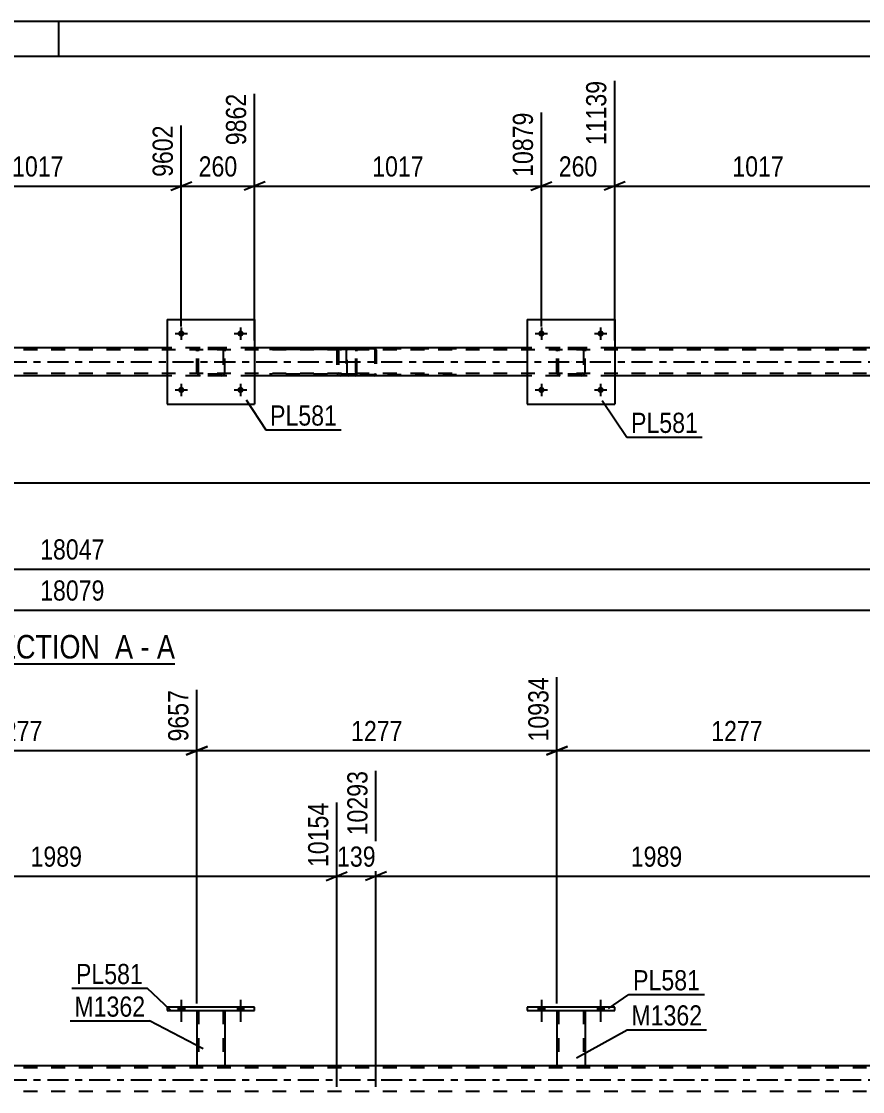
# Model space of a CAD drawing. Header units: millimetres. Extents: x 0 to 841, y 0 to 594.
# Drawn here: x 415.7 to 535, y 442.1 to 594 of the extents above; entities that cross this region are included whole.
import ezdxf

# ---------------------------------------------------------------- set-up
doc = ezdxf.new("R2010")
doc.units = ezdxf.units.MM
doc.linetypes.add('DXK_LINE_DOT2', pattern=[3.9198, 1.9599, -1.9599])
doc.linetypes.add('DXK_LINE_DOT3', pattern=[5.9187, 2.979, -0.9799, 0.9799, -0.9799])
doc.styles.add('Arial Narrow', font='ARIALN.TTF', dxfattribs={"height": 0.2})

# ---------------------------------------------------------------- blocks, each defined once
blk = doc.blocks.new('Unknown-318889060-1133')
at = {"color": 5, "linetype": 'Continuous'}
for p, q in [((841, 594), (0, 594)), ((421, 589), (421, 594)), ((836, 589), (5, 589))]:
    blk.add_line(p, q, dxfattribs=at)
blk = doc.blocks.new('Unknown-318889060-11 - 5912')
at = {"color": 6, "linetype": 'Continuous'}
blk.add_line((409.82, 502.82), (437.46, 502.82), dxfattribs=at)
at = {"color": 0, "linetype": 'Continuous'}
for points in [[(427.92, 503.57), (427.92, 507.07), (409.82, 507.07), (409.82, 503.57)], [(431.53, 503.57), (431.53, 507.07), (428.97, 507.07), (428.97, 503.57)], [(433.86, 503.57), (433.86, 507.07), (432.58, 507.07), (432.58, 503.57)], [(437.46, 503.57), (437.46, 507.07), (434.91, 507.07), (434.91, 503.57)]]:
    blk.add_wipeout(points, dxfattribs=at)
at = {"color": 7, "linetype": 'Continuous', "style": 'Arial Narrow'}
for s, p in [('SECTION ', (409.82, 503.57)), ('A', (428.97, 503.57)), ('A', (434.91, 503.57)), ('-', (432.58, 503.57))]:
    blk.add_text(s, height=3.34, dxfattribs=at).set_placement(p)
blk = doc.blocks.new('Bolt-318889060-6043 - 5912')
at = {"linetype": 'Continuous'}
for points in [[(489.88, 549.69, -1), (489, 549.69, -1)], [(498.28, 549.69, -1), (497.4, 549.69, -1)]]:
    blk.add_hatch(color=1, dxfattribs=at).paths.add_polyline_path(points)
at = {"color": 1, "linetype": 'Continuous'}
for p, q in [((489.44, 550.57), (489.44, 548.81)), ((497.84, 550.57), (497.84, 548.81)), ((488.56, 549.69), (490.32, 549.69)), ((496.96, 549.69), (498.72, 549.69))]:
    blk.add_line(p, q, dxfattribs=at)
blk = doc.blocks.new('Part-318889060-5919 - 5912')
at = {"color": 7, "linetype": 'DXK_LINE_DOT2'}
for p, q in [((617.87, 547.37), (111.6, 547.37)), ((448.76, 547.69), (436.36, 547.69)), ((499.84, 547.69), (487.44, 547.69)), ((617.87, 544.01), (111.6, 544.01)), ((448.76, 543.69), (436.36, 543.69)), ((499.84, 543.69), (487.44, 543.69))]:
    blk.add_line(p, q, dxfattribs=at)
at = {"color": 2, "linetype": 'Continuous'}
for p, q in [((436.36, 547.69), (397.68, 547.69)), ((487.44, 547.69), (448.76, 547.69)), ((538.52, 547.69), (499.84, 547.69)), ((436.36, 543.69), (397.68, 543.69)), ((487.44, 543.69), (448.76, 543.69)), ((538.52, 543.69), (499.84, 543.69))]:
    blk.add_line(p, q, dxfattribs=at)
at = {"color": 7, "linetype": 'DXK_LINE_DOT3'}
blk.add_line((111.6, 545.69), (617.87, 545.69), dxfattribs=at)
blk = doc.blocks.new('Part-318889060-6165 - 5912')
at = {"color": 7, "linetype": 'DXK_LINE_DOT2'}
for p, q in [((461.76, 547.49), (461.73, 547.37)), ((461.73, 547.37), (461.73, 544.01)), ((461.9, 547.37), (461.92, 547.43)), ((461.9, 544.01), (461.9, 547.37)), ((461.92, 547.43), (461.95, 547.49)), ((462.07, 547.69), (461.94, 547.67)), ((461.95, 547.49), (462.01, 547.52)), ((462.01, 547.52), (462.07, 547.53)), ((477.4, 547.69), (462.07, 547.69)), ((477.4, 547.53), (462.07, 547.53)), ((465.78, 547.67), (465.65, 547.69)), ((465.65, 547.53), (465.71, 547.52)), ((465.71, 547.52), (465.74, 547.5)), ((465.74, 547.5), (465.77, 547.49)), ((465.77, 547.49), (465.81, 547.43)), ((465.81, 547.43), (465.82, 547.37)), ((465.82, 547.37), (465.82, 544.01)), ((465.99, 547.37), (465.96, 547.49)), ((465.99, 547.37), (465.99, 544.01)), ((461.73, 544.01), (461.76, 543.89)), ((461.92, 543.95), (461.9, 544.01)), ((461.95, 543.9), (461.92, 543.95)), ((461.95, 543.9), (461.98, 543.88)), ((461.98, 543.88), (462.01, 543.86)), ((462.01, 543.86), (462.07, 543.85)), ((477.4, 543.85), (462.07, 543.85)), ((465.71, 543.86), (465.65, 543.85)), ((465.77, 543.9), (465.71, 543.86)), ((465.81, 543.95), (465.77, 543.9)), ((465.82, 544.01), (465.81, 543.95)), ((465.96, 543.89), (465.99, 544.01)), ((461.94, 543.72), (462.07, 543.69)), ((477.4, 543.69), (462.07, 543.69)), ((465.65, 543.69), (465.78, 543.72))]:
    blk.add_line(p, q, dxfattribs=at)
for centre, start, end in [((462.06, 547.36), 110.7583, 155.68), ((465.66, 547.36), 24.32, 69.2417), ((462.06, 544.03), 204.32, 249.2417), ((465.66, 544.03), 290.7583, 335.68)]:
    blk.add_arc(centre, 0.331, start, end, dxfattribs=at)
blk = doc.blocks.new('Bolt-318889060-6031 - 5912')
at = {"linetype": 'Continuous'}
for points in [[(438.8, 549.69, -1), (437.92, 549.69, -1)], [(447.2, 549.69, -1), (446.32, 549.69, -1)]]:
    blk.add_hatch(color=1, dxfattribs=at).paths.add_polyline_path(points)
at = {"color": 1, "linetype": 'Continuous'}
for p, q in [((438.36, 550.57), (438.36, 548.81)), ((446.76, 550.57), (446.76, 548.81)), ((437.48, 549.69), (439.24, 549.69)), ((445.88, 549.69), (447.64, 549.69))]:
    blk.add_line(p, q, dxfattribs=at)
blk = doc.blocks.new('Bolt-318889060-6032 - 5912')
at = {"linetype": 'Continuous'}
for points in [[(438.8, 541.69, -1), (437.92, 541.69, -1)], [(447.2, 541.69, -1), (446.32, 541.69, -1)]]:
    blk.add_hatch(color=1, dxfattribs=at).paths.add_polyline_path(points)
at = {"color": 1, "linetype": 'Continuous'}
for p, q in [((438.36, 542.57), (438.36, 540.81)), ((446.76, 542.57), (446.76, 540.81)), ((437.48, 541.69), (439.24, 541.69)), ((445.88, 541.69), (447.64, 541.69))]:
    blk.add_line(p, q, dxfattribs=at)
blk = doc.blocks.new('Bolt-318889060-6044 - 5912')
at = {"linetype": 'Continuous'}
for points in [[(489.88, 541.69, -1), (489, 541.69, -1)], [(498.28, 541.69, -1), (497.4, 541.69, -1)]]:
    blk.add_hatch(color=1, dxfattribs=at).paths.add_polyline_path(points)
at = {"color": 1, "linetype": 'Continuous'}
for p, q in [((489.44, 542.57), (489.44, 540.81)), ((497.84, 542.57), (497.84, 540.81)), ((488.56, 541.69), (490.32, 541.69)), ((496.96, 541.69), (498.72, 541.69))]:
    blk.add_line(p, q, dxfattribs=at)
blk = doc.blocks.new('Part-318889060-6091 - 5912')
at = {"color": 2, "linetype": 'Continuous'}
for p, q in [((436.36, 551.69), (436.36, 539.69)), ((436.36, 551.69), (448.76, 551.69)), ((448.76, 551.69), (448.76, 539.69)), ((436.36, 539.69), (448.76, 539.69))]:
    blk.add_line(p, q, dxfattribs=at)
blk = doc.blocks.new('Part-318889060-6092 - 5912')
at = {"color": 7, "linetype": 'DXK_LINE_DOT2'}
for p, q in [((440.56, 547.21), (440.6, 547.39)), ((440.6, 547.39), (440.56, 547.21)), ((440.56, 544.17), (440.56, 547.21)), ((440.8, 547.21), (440.82, 547.3)), ((440.8, 544.17), (440.8, 547.21)), ((440.82, 547.3), (440.87, 547.38)), ((440.86, 547.65), (441.04, 547.69)), ((441.04, 547.69), (440.86, 547.65)), ((440.87, 547.38), (440.95, 547.43)), ((440.95, 547.43), (441.04, 547.45)), ((444.08, 547.69), (441.04, 547.69)), ((444.08, 547.45), (441.04, 547.45)), ((444.08, 547.69), (444.26, 547.65)), ((444.26, 547.65), (444.08, 547.69)), ((444.08, 547.45), (444.17, 547.43)), ((444.17, 547.43), (444.25, 547.38)), ((444.25, 547.38), (444.3, 547.3)), ((444.3, 547.3), (444.32, 547.21)), ((444.32, 547.21), (444.32, 544.17)), ((444.52, 547.39), (444.56, 547.21)), ((444.56, 547.21), (444.52, 547.39)), ((444.56, 544.17), (444.56, 547.21)), ((440.6, 543.99), (440.56, 544.17)), ((440.56, 544.17), (440.6, 543.99)), ((440.82, 544.08), (440.8, 544.17)), ((440.87, 544), (440.82, 544.08)), ((440.95, 543.95), (440.87, 544)), ((441.04, 543.93), (440.95, 543.95)), ((444.08, 543.93), (441.04, 543.93)), ((444.17, 543.95), (444.08, 543.93)), ((444.25, 544), (444.17, 543.95)), ((444.3, 544.08), (444.25, 544)), ((444.32, 544.17), (444.3, 544.08)), ((444.56, 544.17), (444.52, 543.99)), ((444.52, 543.99), (444.56, 544.17)), ((441.04, 543.69), (440.86, 543.73)), ((440.86, 543.73), (441.04, 543.69)), ((444.08, 543.69), (441.04, 543.69)), ((444.26, 543.73), (444.08, 543.69)), ((444.08, 543.69), (444.26, 543.73))]:
    blk.add_line(p, q, dxfattribs=at)
at = {"color": 7, "linetype": 'DXK_LINE_DOT3'}
blk.add_line((442.56, 545.69), (442.56, 545.69), dxfattribs=at)
at = {"color": 7, "linetype": 'DXK_LINE_DOT2'}
for centre, start, end in [((441.04, 547.21), 112.5, 157.5), ((441.04, 547.21), 112.5, 157.5), ((444.08, 547.21), 22.5, 67.5), ((444.08, 547.21), 22.5, 67.5), ((441.04, 544.17), 202.5, 247.5), ((441.04, 544.17), 202.5, 247.5), ((444.08, 544.17), 292.5, 337.5), ((444.08, 544.17), 292.5, 337.5)]:
    blk.add_arc(centre, 0.48, start, end, dxfattribs=at)
blk = doc.blocks.new('Part-318889060-6128 - 5912')
at = {"color": 2, "linetype": 'Continuous'}
for p, q in [((487.44, 551.69), (487.44, 539.69)), ((487.44, 551.69), (499.84, 551.69)), ((499.84, 551.69), (499.84, 539.69)), ((487.44, 539.69), (499.84, 539.69))]:
    blk.add_line(p, q, dxfattribs=at)
blk = doc.blocks.new('Part-318889060-6129 - 5912')
at = {"color": 7, "linetype": 'DXK_LINE_DOT2'}
for p, q in [((491.64, 547.21), (491.68, 547.39)), ((491.68, 547.39), (491.64, 547.21)), ((491.64, 544.17), (491.64, 547.21)), ((491.88, 547.21), (491.9, 547.3)), ((491.88, 544.17), (491.88, 547.21)), ((491.9, 547.3), (491.95, 547.38)), ((491.94, 547.65), (492.12, 547.69)), ((492.12, 547.69), (491.94, 547.65)), ((491.95, 547.38), (492.03, 547.43)), ((492.03, 547.43), (492.12, 547.45)), ((495.16, 547.69), (492.12, 547.69)), ((495.16, 547.45), (492.12, 547.45)), ((495.16, 547.69), (495.34, 547.65)), ((495.34, 547.65), (495.16, 547.69)), ((495.16, 547.45), (495.25, 547.43)), ((495.25, 547.43), (495.33, 547.38)), ((495.33, 547.38), (495.38, 547.3)), ((495.38, 547.3), (495.4, 547.21)), ((495.4, 547.21), (495.4, 544.17)), ((495.6, 547.39), (495.64, 547.21)), ((495.64, 547.21), (495.6, 547.39)), ((495.64, 544.17), (495.64, 547.21)), ((491.68, 543.99), (491.64, 544.17)), ((491.64, 544.17), (491.68, 543.99)), ((491.9, 544.08), (491.88, 544.17)), ((491.95, 544), (491.9, 544.08)), ((492.03, 543.95), (491.95, 544)), ((492.12, 543.93), (492.03, 543.95)), ((495.16, 543.93), (492.12, 543.93)), ((495.25, 543.95), (495.16, 543.93)), ((495.33, 544), (495.25, 543.95)), ((495.38, 544.08), (495.33, 544)), ((495.4, 544.17), (495.38, 544.08)), ((495.64, 544.17), (495.6, 543.99)), ((495.6, 543.99), (495.64, 544.17)), ((492.12, 543.69), (491.94, 543.73)), ((491.94, 543.73), (492.12, 543.69)), ((495.16, 543.69), (492.12, 543.69)), ((495.34, 543.73), (495.16, 543.69)), ((495.16, 543.69), (495.34, 543.73))]:
    blk.add_line(p, q, dxfattribs=at)
at = {"color": 7, "linetype": 'DXK_LINE_DOT3'}
blk.add_line((493.64, 545.69), (493.64, 545.69), dxfattribs=at)
at = {"color": 7, "linetype": 'DXK_LINE_DOT2'}
for centre, start, end in [((492.12, 547.21), 112.5, 157.5), ((492.12, 547.21), 112.5, 157.5), ((495.16, 547.21), 22.5, 67.5), ((495.16, 547.21), 22.5, 67.5), ((492.12, 544.17), 202.5, 247.5), ((492.12, 544.17), 202.5, 247.5), ((495.16, 544.17), 292.5, 337.5), ((495.16, 544.17), 292.5, 337.5)]:
    blk.add_arc(centre, 0.48, start, end, dxfattribs=at)
blk = doc.blocks.new('Part-318889060-6153 - 5912')
at = {"color": 7, "linetype": 'DXK_LINE_DOT2'}
for p, q in [((463.01, 547.69), (450.85, 547.69)), ((463.01, 547.45), (450.85, 547.45)), ((460.43, 547.3), (460.41, 547.21)), ((460.41, 547.21), (460.41, 544.17)), ((460.45, 547.4), (460.43, 547.3)), ((460.67, 547.21), (460.68, 547.3)), ((460.67, 547.21), (460.67, 544.17)), ((460.68, 547.3), (460.74, 547.38)), ((460.92, 547.69), (460.72, 547.66)), ((460.74, 547.38), (460.82, 547.43)), ((460.82, 547.43), (460.92, 547.45)), ((461.73, 547.45), (461.73, 547.69)), ((463.11, 547.66), (463.01, 547.69)), ((463.01, 547.45), (463.06, 547.43)), ((463.06, 547.43), (463.1, 547.38)), ((463.1, 547.38), (463.13, 547.3)), ((463.2, 547.55), (463.11, 547.66)), ((463.13, 547.3), (463.14, 547.21)), ((463.14, 544.17), (463.14, 547.21)), ((463.26, 547.4), (463.2, 547.55)), ((463.28, 547.21), (463.26, 547.4)), ((463.28, 544.17), (463.28, 547.21)), ((463.01, 543.93), (450.85, 543.93)), ((460.41, 544.17), (460.43, 544.09)), ((460.43, 544.09), (460.45, 543.99)), ((460.68, 544.08), (460.67, 544.17)), ((460.74, 544), (460.68, 544.08)), ((460.82, 543.95), (460.74, 544)), ((460.92, 543.93), (460.82, 543.95)), ((461.73, 543.69), (461.73, 543.93)), ((463.06, 543.95), (463.01, 543.93)), ((463.1, 544), (463.06, 543.95)), ((463.13, 544.08), (463.1, 544)), ((463.11, 543.73), (463.2, 543.83)), ((463.14, 544.17), (463.13, 544.08)), ((463.2, 543.83), (463.26, 543.99)), ((463.26, 543.99), (463.28, 544.17)), ((463.01, 543.69), (450.85, 543.69)), ((460.72, 543.73), (460.92, 543.69)), ((463.01, 543.69), (463.11, 543.73))]:
    blk.add_line(p, q, dxfattribs=at)
for centre, start, end in [((460.9, 547.2), 111.1941, 156.1506), ((460.9, 544.19), 203.8494, 248.8059)]:
    blk.add_arc(centre, 0.492, start, end, dxfattribs=at)
blk = doc.blocks.new('Bolt-318889060-4264 - 3929')
at = {"linetype": 'Continuous'}
for points in [[(437.92, 453.62), (438.8, 453.62), (438.8, 454.1), (437.92, 454.1)], [(446.32, 453.62), (447.2, 453.62), (447.2, 454.1), (446.32, 454.1)]]:
    blk.add_hatch(color=1, dxfattribs=at).paths.add_polyline_path(points)
at = {"color": 1, "linetype": 'Continuous'}
for p, q in [((438.36, 455.1), (438.36, 451.98)), ((446.76, 455.1), (446.76, 451.98)), ((437.92, 454.1), (437.92, 453.62)), ((438.8, 454.1), (438.8, 453.62)), ((446.32, 454.1), (446.32, 453.62)), ((447.2, 454.1), (447.2, 453.62))]:
    blk.add_line(p, q, dxfattribs=at)
blk = doc.blocks.new('Bolt-318889060-4108 - 3929')
at = {"linetype": 'Continuous'}
for points in [[(489, 453.62), (489.88, 453.62), (489.88, 454.1), (489, 454.1)], [(497.4, 453.62), (498.28, 453.62), (498.28, 454.1), (497.4, 454.1)]]:
    blk.add_hatch(color=1, dxfattribs=at).paths.add_polyline_path(points)
at = {"color": 1, "linetype": 'Continuous'}
for p, q in [((489.44, 455.1), (489.44, 451.98)), ((497.84, 455.1), (497.84, 451.98)), ((489, 454.1), (489, 453.62)), ((489.88, 454.1), (489.88, 453.62)), ((497.4, 454.1), (497.4, 453.62)), ((498.28, 454.1), (498.28, 453.62))]:
    blk.add_line(p, q, dxfattribs=at)
blk = doc.blocks.new('Part-318889060-3997 - 3929')
at = {"color": 2, "linetype": 'Continuous'}
for p, q in [((440.56, 453.62), (440.56, 445.78)), ((444.56, 453.62), (444.56, 445.78)), ((440.56, 445.78), (444.56, 445.78))]:
    blk.add_line(p, q, dxfattribs=at)
at = {"color": 7, "linetype": 'DXK_LINE_DOT2'}
for p, q in [((440.56, 453.62), (444.56, 453.62)), ((440.56, 453.62), (440.56, 453.62)), ((440.56, 453.62), (440.56, 453.62)), ((440.8, 453.62), (440.8, 445.78)), ((444.32, 453.62), (444.32, 445.78)), ((444.56, 453.62), (444.56, 453.62)), ((444.56, 453.62), (444.56, 453.62)), ((444.26, 445.78), (444.3, 445.78)), ((444.26, 445.78), (444.3, 445.78)), ((444.3, 445.78), (444.32, 445.78)), ((444.3, 445.78), (444.32, 445.78))]:
    blk.add_line(p, q, dxfattribs=at)
blk = doc.blocks.new('Part-318889060-4002 - 3929')
at = {"color": 2, "linetype": 'Continuous'}
for p, q in [((436.36, 454.1), (436.36, 453.62)), ((448.76, 454.1), (436.36, 454.1)), ((436.36, 453.62), (448.76, 453.62)), ((448.76, 453.62), (448.76, 454.1))]:
    blk.add_line(p, q, dxfattribs=at)
blk = doc.blocks.new('Bolt-318889060-4107 - 3929')
at = {"linetype": 'Continuous'}
for points in [[(489, 453.62), (489.88, 453.62), (489.88, 454.1), (489, 454.1)], [(497.4, 453.62), (498.28, 453.62), (498.28, 454.1), (497.4, 454.1)]]:
    blk.add_hatch(color=1, dxfattribs=at).paths.add_polyline_path(points)
at = {"color": 1, "linetype": 'Continuous'}
for p, q in [((489.44, 455.1), (489.44, 451.98)), ((497.84, 455.1), (497.84, 451.98)), ((489, 454.1), (489, 453.62)), ((489.88, 454.1), (489.88, 453.62)), ((497.4, 454.1), (497.4, 453.62)), ((498.28, 454.1), (498.28, 453.62))]:
    blk.add_line(p, q, dxfattribs=at)
blk = doc.blocks.new('Bolt-318889060-4263 - 3929')
at = {"linetype": 'Continuous'}
for points in [[(437.92, 453.62), (438.8, 453.62), (438.8, 454.1), (437.92, 454.1)], [(446.32, 453.62), (447.2, 453.62), (447.2, 454.1), (446.32, 454.1)]]:
    blk.add_hatch(color=1, dxfattribs=at).paths.add_polyline_path(points)
at = {"color": 1, "linetype": 'Continuous'}
for p, q in [((438.36, 455.1), (438.36, 451.98)), ((446.76, 455.1), (446.76, 451.98)), ((437.92, 454.1), (437.92, 453.62)), ((438.8, 454.1), (438.8, 453.62)), ((446.32, 454.1), (446.32, 453.62)), ((447.2, 454.1), (447.2, 453.62))]:
    blk.add_line(p, q, dxfattribs=at)
blk = doc.blocks.new('Part-318889060-4290 - 3929')
at = {"color": 2, "linetype": 'Continuous'}
for p, q in [((491.64, 453.62), (491.64, 445.78)), ((495.64, 453.62), (495.64, 445.78)), ((491.64, 445.78), (495.64, 445.78))]:
    blk.add_line(p, q, dxfattribs=at)
at = {"color": 7, "linetype": 'DXK_LINE_DOT2'}
for p, q in [((491.64, 453.62), (495.64, 453.62)), ((491.64, 453.62), (491.64, 453.62)), ((491.64, 453.62), (491.64, 453.62)), ((491.88, 453.62), (491.88, 445.78)), ((495.4, 453.62), (495.4, 445.78)), ((495.64, 453.62), (495.64, 453.62)), ((495.64, 453.62), (495.64, 453.62)), ((495.34, 445.78), (495.38, 445.78)), ((495.34, 445.78), (495.38, 445.78)), ((495.38, 445.78), (495.4, 445.78)), ((495.38, 445.78), (495.4, 445.78))]:
    blk.add_line(p, q, dxfattribs=at)
blk = doc.blocks.new('Part-318889060-4295 - 3929')
at = {"color": 2, "linetype": 'Continuous'}
for p, q in [((487.44, 454.1), (487.44, 453.62)), ((499.84, 454.1), (487.44, 454.1)), ((487.44, 453.62), (499.84, 453.62)), ((499.84, 453.62), (499.84, 454.1))]:
    blk.add_line(p, q, dxfattribs=at)
blk = doc.blocks.new('Part-318889060-4518 - 3929')
at = {"color": 2, "linetype": 'Continuous'}
blk.add_line((111.6, 445.78), (617.87, 445.78), dxfattribs=at)
at = {"color": 7, "linetype": 'DXK_LINE_DOT2'}
for p, q in [((617.87, 445.46), (111.6, 445.46)), ((617.87, 442.1), (111.6, 442.1))]:
    blk.add_line(p, q, dxfattribs=at)
at = {"color": 7, "linetype": 'DXK_LINE_DOT3'}
blk.add_line((111.6, 443.78), (617.87, 443.78), dxfattribs=at)
blk = doc.blocks.new('StraightDimension-318889060-11786 - 5912')
at = {"color": 7, "linetype": 'Continuous'}
for p, q in [((499.84, 548.69), (499.84, 585.57)), ((540.52, 550.69), (540.52, 581.07)), ((501.34, 571.23), (498.34, 570.03)), ((539.02, 570.03), (542.02, 571.23)), ((499.84, 570.63), (540.52, 570.63))]:
    blk.add_line(p, q, dxfattribs=at)
at = {"color": 0, "linetype": 'Continuous'}
blk.add_wipeout([(539.92, 581.67), (535.72, 581.67), (535.72, 571.33), (539.92, 571.33)], dxfattribs=at)
at = {"color": 0}
blk.add_wipeout([(524.44, 571.38), (524.44, 575.58), (515.92, 575.58), (515.92, 571.38)], dxfattribs=at)
at = {"color": 3, "linetype": 'Continuous', "style": 'Arial Narrow'}
blk.add_text('12156', height=2.863, rotation=90.0002, dxfattribs=at).set_placement((539.32, 571.93))
at = {"color": 3, "style": 'Arial Narrow'}
blk.add_text('1017', height=2.863, dxfattribs=at).set_placement((516.52, 571.98))
blk = doc.blocks.new('StraightDimension-318889060-6868 - 5912')
at = {"color": 7, "linetype": 'Continuous'}
blk.add_line((69.68, 516.27), (776.14, 516.27), dxfattribs=at)
at = {"color": 0}
blk.add_wipeout([(428.08, 517.02), (428.08, 521.22), (417.74, 521.22), (417.74, 517.02)], dxfattribs=at)
at = {"color": 3, "style": 'Arial Narrow'}
blk.add_text('18047', height=2.863, dxfattribs=at).set_placement((418.34, 517.62))
blk = doc.blocks.new('StraightDimension-318889060-6889 - 5912')
at = {"color": 7, "linetype": 'Continuous'}
blk.add_line((69.04, 510.44), (776.78, 510.44), dxfattribs=at)
at = {"color": 0}
blk.add_wipeout([(428.08, 511.19), (428.08, 515.39), (417.74, 515.39), (417.74, 511.19)], dxfattribs=at)
at = {"color": 3, "style": 'Arial Narrow'}
blk.add_text('18079', height=2.863, dxfattribs=at).set_placement((418.34, 511.79))
blk = doc.blocks.new('StraightDimension-318889060-6937 - 5912')
at = {"color": 7, "linetype": 'Continuous'}
blk.add_line((69.68, 528.52), (719.68, 528.52), dxfattribs=at)
blk = doc.blocks.new('StraightDimension-318889060-11787 - 5912')
at = {"color": 7, "linetype": 'Continuous'}
for p, q in [((499.84, 548.69), (499.84, 585.57)), ((489.44, 550.69), (489.44, 581.07)), ((487.94, 570.03), (490.94, 571.23)), ((501.34, 571.23), (498.34, 570.03)), ((489.44, 570.63), (499.84, 570.63))]:
    blk.add_line(p, q, dxfattribs=at)
at = {"color": 0}
blk.add_wipeout([(497.98, 571.38), (497.98, 575.58), (491.3, 575.58), (491.3, 571.38)], dxfattribs=at)
at = {"color": 3, "style": 'Arial Narrow'}
blk.add_text('260', height=2.863, dxfattribs=at).set_placement((491.9, 571.98))
at = {"color": 0, "linetype": 'Continuous'}
blk.add_wipeout([(499.24, 586.17), (495.04, 586.17), (495.04, 575.83), (499.24, 575.83)], dxfattribs=at)
at = {"color": 3, "linetype": 'Continuous', "style": 'Arial Narrow'}
blk.add_text('11139', height=2.863, rotation=90.0002, dxfattribs=at).set_placement((498.64, 576.43))
blk = doc.blocks.new('StraightDimension-318889060-11788 - 5912')
at = {"color": 7, "linetype": 'Continuous'}
for p, q in [((448.76, 548.69), (448.76, 583.74)), ((489.44, 550.69), (489.44, 581.07)), ((450.26, 571.23), (447.26, 570.03)), ((487.94, 570.03), (490.94, 571.23)), ((448.76, 570.63), (489.44, 570.63))]:
    blk.add_line(p, q, dxfattribs=at)
at = {"color": 0, "linetype": 'Continuous'}
blk.add_wipeout([(488.84, 581.67), (484.64, 581.67), (484.64, 571.33), (488.84, 571.33)], dxfattribs=at)
at = {"color": 0}
blk.add_wipeout([(473.36, 571.38), (473.36, 575.58), (464.84, 575.58), (464.84, 571.38)], dxfattribs=at)
at = {"color": 3, "linetype": 'Continuous', "style": 'Arial Narrow'}
blk.add_text('10879', height=2.863, rotation=90.0002, dxfattribs=at).set_placement((488.24, 571.93))
at = {"color": 3, "style": 'Arial Narrow'}
blk.add_text('1017', height=2.863, dxfattribs=at).set_placement((465.44, 571.98))
blk = doc.blocks.new('StraightDimension-318889060-11789 - 5912')
at = {"color": 7, "linetype": 'Continuous'}
for p, q in [((448.76, 548.69), (448.76, 583.74)), ((438.36, 550.69), (438.36, 579.24)), ((436.86, 570.03), (439.86, 571.23)), ((450.26, 571.23), (447.26, 570.03)), ((438.36, 570.63), (448.76, 570.63))]:
    blk.add_line(p, q, dxfattribs=at)
at = {"color": 0}
blk.add_wipeout([(446.9, 571.38), (446.9, 575.58), (440.22, 575.58), (440.22, 571.38)], dxfattribs=at)
at = {"color": 3, "style": 'Arial Narrow'}
blk.add_text('260', height=2.863, dxfattribs=at).set_placement((440.82, 571.98))
at = {"color": 0, "linetype": 'Continuous'}
blk.add_wipeout([(448.16, 584.34), (443.96, 584.34), (443.96, 575.83), (448.16, 575.83)], dxfattribs=at)
at = {"color": 3, "linetype": 'Continuous', "style": 'Arial Narrow'}
blk.add_text('9862', height=2.863, rotation=90.0002, dxfattribs=at).set_placement((447.56, 576.43))
blk = doc.blocks.new('StraightDimension-318889060-11790 - 5912')
at = {"color": 7, "linetype": 'Continuous'}
for p, q in [((397.68, 548.69), (397.68, 583.74)), ((438.36, 550.69), (438.36, 579.24)), ((399.18, 571.23), (396.18, 570.03)), ((436.86, 570.03), (439.86, 571.23)), ((397.68, 570.63), (438.36, 570.63))]:
    blk.add_line(p, q, dxfattribs=at)
at = {"color": 0, "linetype": 'Continuous'}
blk.add_wipeout([(437.76, 579.84), (433.56, 579.84), (433.56, 571.33), (437.76, 571.33)], dxfattribs=at)
at = {"color": 0}
blk.add_wipeout([(422.28, 571.38), (422.28, 575.58), (413.76, 575.58), (413.76, 571.38)], dxfattribs=at)
at = {"color": 3, "linetype": 'Continuous', "style": 'Arial Narrow'}
blk.add_text('9602', height=2.863, rotation=90.0002, dxfattribs=at).set_placement((437.16, 571.93))
at = {"color": 3, "style": 'Arial Narrow'}
blk.add_text('1017', height=2.863, dxfattribs=at).set_placement((414.36, 571.98))
blk = doc.blocks.new('StraightDimension-318889060-14773 - 3929')
at = {"color": 7, "linetype": 'Continuous'}
for p, q in [((465.97, 442.78), (465.97, 487.61)), ((545.55, 442.78), (545.55, 483.11)), ((467.47, 473.27), (464.47, 472.07)), ((465.97, 472.67), (545.55, 472.67)), ((544.05, 472.07), (547.05, 473.27))]:
    blk.add_line(p, q, dxfattribs=at)
at = {"color": 0, "linetype": 'Continuous'}
blk.add_wipeout([(544.95, 483.71), (540.75, 483.71), (540.75, 473.37), (544.95, 473.37)], dxfattribs=at)
at = {"color": 0}
blk.add_wipeout([(510.02, 473.42), (510.02, 477.62), (501.51, 477.62), (501.51, 473.42)], dxfattribs=at)
at = {"color": 3, "linetype": 'Continuous', "style": 'Arial Narrow'}
blk.add_text('12282', height=2.863, rotation=90.0002, dxfattribs=at).set_placement((544.35, 473.97))
at = {"color": 3, "style": 'Arial Narrow'}
blk.add_text('1989', height=2.863, dxfattribs=at).set_placement((502.11, 474.02))
blk = doc.blocks.new('StraightDimension-318889060-14774 - 3929')
at = {"color": 7, "linetype": 'Continuous'}
for p, q in [((465.97, 442.78), (465.97, 487.61)), ((460.41, 442.78), (460.41, 483.11)), ((458.91, 472.07), (461.91, 473.27)), ((460.41, 472.67), (465.97, 472.67)), ((467.47, 473.27), (464.47, 472.07))]:
    blk.add_line(p, q, dxfattribs=at)
at = {"color": 0}
blk.add_wipeout([(466.54, 473.42), (466.54, 477.62), (459.85, 477.62), (459.85, 473.42)], dxfattribs=at)
at = {"color": 3, "style": 'Arial Narrow'}
blk.add_text('139', height=2.863, dxfattribs=at).set_placement((460.45, 474.02))
at = {"color": 0, "linetype": 'Continuous'}
blk.add_wipeout([(465.37, 488.21), (461.17, 488.21), (461.17, 477.87), (465.37, 477.87)], dxfattribs=at)
at = {"color": 3, "linetype": 'Continuous', "style": 'Arial Narrow'}
blk.add_text('10293', height=2.863, rotation=90.0002, dxfattribs=at).set_placement((464.77, 478.47))
blk = doc.blocks.new('StraightDimension-318889060-10376 - 3929')
at = {"color": 7, "linetype": 'Continuous'}
for p, q in [((491.64, 454.62), (491.64, 500.93)), ((542.72, 454.62), (542.72, 500.93)), ((493.14, 491.09), (490.14, 489.89)), ((541.22, 489.89), (544.22, 491.09)), ((491.64, 490.49), (542.72, 490.49))]:
    blk.add_line(p, q, dxfattribs=at)
at = {"color": 0, "linetype": 'Continuous'}
blk.add_wipeout([(542.12, 501.53), (537.92, 501.53), (537.92, 491.19), (542.12, 491.19)], dxfattribs=at)
at = {"color": 0}
blk.add_wipeout([(521.44, 491.24), (521.44, 495.44), (512.92, 495.44), (512.92, 491.24)], dxfattribs=at)
at = {"color": 3, "linetype": 'Continuous', "style": 'Arial Narrow'}
blk.add_text('12211', height=2.863, rotation=90.0002, dxfattribs=at).set_placement((541.52, 491.79))
at = {"color": 3, "style": 'Arial Narrow'}
blk.add_text('1277', height=2.863, dxfattribs=at).set_placement((513.52, 491.84))
blk = doc.blocks.new('StraightDimension-318889060-10377 - 3929')
at = {"color": 7, "linetype": 'Continuous'}
for p, q in [((491.64, 454.62), (491.64, 500.93)), ((440.56, 454.62), (440.56, 499.1)), ((442.06, 491.09), (439.06, 489.89)), ((490.14, 489.89), (493.14, 491.09)), ((440.56, 490.49), (491.64, 490.49))]:
    blk.add_line(p, q, dxfattribs=at)
at = {"color": 0, "linetype": 'Continuous'}
blk.add_wipeout([(491.04, 501.53), (486.84, 501.53), (486.84, 491.19), (491.04, 491.19)], dxfattribs=at)
at = {"color": 0}
blk.add_wipeout([(470.36, 491.24), (470.36, 495.44), (461.84, 495.44), (461.84, 491.24)], dxfattribs=at)
at = {"color": 3, "linetype": 'Continuous', "style": 'Arial Narrow'}
blk.add_text('10934', height=2.863, rotation=90.0002, dxfattribs=at).set_placement((490.44, 491.79))
at = {"color": 3, "style": 'Arial Narrow'}
blk.add_text('1277', height=2.863, dxfattribs=at).set_placement((462.44, 491.84))
blk = doc.blocks.new('StraightDimension-318889060-10378 - 3929')
at = {"color": 7, "linetype": 'Continuous'}
for p, q in [((389.48, 454.62), (389.48, 499.1)), ((440.56, 454.62), (440.56, 499.1)), ((390.98, 491.09), (387.98, 489.89)), ((439.06, 489.89), (442.06, 491.09)), ((389.48, 490.49), (440.56, 490.49))]:
    blk.add_line(p, q, dxfattribs=at)
at = {"color": 0, "linetype": 'Continuous'}
blk.add_wipeout([(439.96, 499.7), (435.76, 499.7), (435.76, 491.19), (439.96, 491.19)], dxfattribs=at)
at = {"color": 0}
blk.add_wipeout([(419.28, 491.24), (419.28, 495.44), (410.76, 495.44), (410.76, 491.24)], dxfattribs=at)
at = {"color": 3, "linetype": 'Continuous', "style": 'Arial Narrow'}
blk.add_text('9657', height=2.863, rotation=90.0002, dxfattribs=at).set_placement((439.36, 491.79))
at = {"color": 3, "style": 'Arial Narrow'}
blk.add_text('1277', height=2.863, dxfattribs=at).set_placement((411.36, 491.84))
blk = doc.blocks.new('StraightDimension-318889060-14775 - 3929')
at = {"color": 7, "linetype": 'Continuous'}
for p, q in [((380.86, 442.78), (380.86, 485.78)), ((460.41, 442.78), (460.41, 483.11)), ((382.36, 473.27), (379.36, 472.07)), ((380.86, 472.67), (460.41, 472.67)), ((458.91, 472.07), (461.91, 473.27))]:
    blk.add_line(p, q, dxfattribs=at)
at = {"color": 0, "linetype": 'Continuous'}
blk.add_wipeout([(459.81, 483.71), (455.61, 483.71), (455.61, 473.37), (459.81, 473.37)], dxfattribs=at)
at = {"color": 0}
blk.add_wipeout([(424.89, 473.42), (424.89, 477.62), (416.38, 477.62), (416.38, 473.42)], dxfattribs=at)
at = {"color": 3, "linetype": 'Continuous', "style": 'Arial Narrow'}
blk.add_text('10154', height=2.863, rotation=90.0002, dxfattribs=at).set_placement((459.21, 473.97))
at = {"color": 3, "style": 'Arial Narrow'}
blk.add_text('1989', height=2.863, dxfattribs=at).set_placement((416.98, 474.02))
blk = doc.blocks.new('Mark-318889060-6087 - 5912')
at = {"color": 0}
blk.add_wipeout([(460.45, 536.63), (460.45, 539.63), (450.95, 539.63), (450.95, 536.63)], dxfattribs=at)
blk.add_wipeout([(460.45, 536.63), (460.45, 539.63), (450.95, 539.63), (450.95, 536.63)], dxfattribs=at)
at = {"color": 30, "linetype": 'Continuous'}
for p, q in [((447.58, 540.28), (450.35, 536.03)), ((450.35, 536.03), (461.05, 536.03))]:
    blk.add_line(p, q, dxfattribs=at)
at = {"color": 3, "style": 'Arial Narrow'}
blk.add_text('PL581', height=2.863, dxfattribs=at).set_placement((450.95, 536.63))
blk = doc.blocks.new('Mark-318889060-6124 - 5912')
at = {"color": 0}
blk.add_wipeout([(511.65, 535.59), (511.65, 538.59), (502.15, 538.59), (502.15, 535.59)], dxfattribs=at)
blk.add_wipeout([(511.65, 535.59), (511.65, 538.59), (502.15, 538.59), (502.15, 535.59)], dxfattribs=at)
at = {"color": 30, "linetype": 'Continuous'}
for p, q in [((498.07, 540.21), (501.55, 534.99)), ((501.55, 534.99), (512.25, 534.99))]:
    blk.add_line(p, q, dxfattribs=at)
at = {"color": 3, "style": 'Arial Narrow'}
blk.add_text('PL581', height=2.863, dxfattribs=at).set_placement((502.15, 535.59))
blk = doc.blocks.new('Mark-318889060-3993 - 3929')
at = {"color": 0}
blk.add_wipeout([(433.25, 452.73), (433.25, 455.73), (423.2, 455.73), (423.2, 452.73)], dxfattribs=at)
blk.add_wipeout([(433.25, 452.73), (433.25, 455.73), (423.2, 455.73), (423.2, 452.73)], dxfattribs=at)
at = {"color": 30, "linetype": 'Continuous'}
for p in [(422.6, 452.13), (441.48, 448.17)]:
    blk.add_line(p, (433.85, 452.13), dxfattribs=at)
at = {"color": 3, "style": 'Arial Narrow'}
blk.add_text('M1362', height=2.863, dxfattribs=at).set_placement((423.2, 452.73))
blk = doc.blocks.new('Mark-318889060-3998 - 3929')
at = {"color": 0}
blk.add_wipeout([(432.93, 457.36), (432.93, 460.36), (423.42, 460.36), (423.42, 457.36)], dxfattribs=at)
blk.add_wipeout([(432.93, 457.36), (432.93, 460.36), (423.42, 460.36), (423.42, 457.36)], dxfattribs=at)
at = {"color": 30, "linetype": 'Continuous'}
for p in [(422.82, 456.76), (436.85, 453.65)]:
    blk.add_line(p, (433.53, 456.76), dxfattribs=at)
at = {"color": 3, "style": 'Arial Narrow'}
blk.add_text('PL581', height=2.863, dxfattribs=at).set_placement((423.42, 457.36))
blk = doc.blocks.new('Mark-318889060-4286 - 3929')
at = {"color": 0}
blk.add_wipeout([(512.25, 451.48), (512.25, 454.48), (502.2, 454.48), (502.2, 451.48)], dxfattribs=at)
blk.add_wipeout([(512.25, 451.48), (512.25, 454.48), (502.2, 454.48), (502.2, 451.48)], dxfattribs=at)
at = {"color": 30, "linetype": 'Continuous'}
for p, q in [((494.41, 446.88), (501.6, 450.88)), ((501.6, 450.88), (512.85, 450.88))]:
    blk.add_line(p, q, dxfattribs=at)
at = {"color": 3, "style": 'Arial Narrow'}
blk.add_text('M1362', height=2.863, dxfattribs=at).set_placement((502.2, 451.48))
blk = doc.blocks.new('Mark-318889060-4291 - 3929')
at = {"color": 0}
blk.add_wipeout([(511.95, 456.47), (511.95, 459.47), (502.44, 459.47), (502.44, 456.47)], dxfattribs=at)
blk.add_wipeout([(511.95, 456.47), (511.95, 459.47), (502.44, 459.47), (502.44, 456.47)], dxfattribs=at)
at = {"color": 30, "linetype": 'Continuous'}
for p, q in [((498.94, 453.91), (501.84, 455.87)), ((501.84, 455.87), (512.55, 455.87))]:
    blk.add_line(p, q, dxfattribs=at)
at = {"color": 3, "style": 'Arial Narrow'}
blk.add_text('PL581', height=2.863, dxfattribs=at).set_placement((502.44, 456.47))

msp = doc.modelspace()

# ---------------------------------------------------------------- block references
for name in ['Unknown-318889060-1133', 'Part-318889060-6091 - 5912', 'Part-318889060-6128 - 5912', 'Bolt-318889060-6031 - 5912', 'Bolt-318889060-6043 - 5912', 'Part-318889060-5919 - 5912', 'Part-318889060-6092 - 5912', 'Part-318889060-6153 - 5912', 'Part-318889060-6165 - 5912', 'Part-318889060-6129 - 5912', 'Bolt-318889060-6032 - 5912', 'Bolt-318889060-6044 - 5912', 'Bolt-318889060-4264 - 3929', 'Bolt-318889060-4263 - 3929', 'Bolt-318889060-4108 - 3929', 'Bolt-318889060-4107 - 3929', 'Part-318889060-4002 - 3929', 'Part-318889060-3997 - 3929', 'Part-318889060-4295 - 3929', 'Part-318889060-4290 - 3929', 'Part-318889060-4518 - 3929']:
    msp.add_blockref(name, (0, 0))

# ---------------------------------------------------------------- next in the draw order: block references
for name in ['StraightDimension-318889060-11786 - 5912', 'StraightDimension-318889060-6868 - 5912', 'Unknown-318889060-11 - 5912', 'StraightDimension-318889060-14773 - 3929']:
    msp.add_blockref(name, (0, 0))

# ---------------------------------------------------------------- next in the draw order: block references
for name in ['StraightDimension-318889060-11787 - 5912', 'StraightDimension-318889060-6889 - 5912', 'StraightDimension-318889060-10376 - 3929', 'StraightDimension-318889060-14774 - 3929']:
    msp.add_blockref(name, (0, 0))

# ---------------------------------------------------------------- next in the draw order: block references
for name in ['StraightDimension-318889060-11788 - 5912', 'StraightDimension-318889060-6937 - 5912', 'StraightDimension-318889060-10377 - 3929', 'Mark-318889060-4286 - 3929']:
    msp.add_blockref(name, (0, 0))

# ---------------------------------------------------------------- next in the draw order: block references
for name in ['StraightDimension-318889060-11789 - 5912', 'Mark-318889060-6087 - 5912', 'Mark-318889060-6124 - 5912', 'StraightDimension-318889060-10378 - 3929', 'Mark-318889060-4291 - 3929']:
    msp.add_blockref(name, (0, 0))

# ---------------------------------------------------------------- next in the draw order: block references
for name in ['StraightDimension-318889060-11790 - 5912', 'StraightDimension-318889060-14775 - 3929']:
    msp.add_blockref(name, (0, 0))

# ---------------------------------------------------------------- next in the draw order: block references
msp.add_blockref('Mark-318889060-3993 - 3929', (0, 0))

# ---------------------------------------------------------------- next in the draw order: block references
msp.add_blockref('Mark-318889060-3998 - 3929', (0, 0))

doc.saveas('drawing.dxf')
